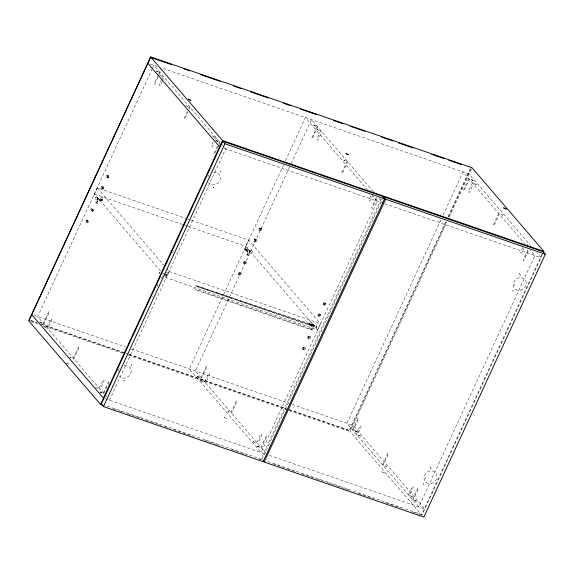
<?xml version="1.0" encoding="UTF-8"?>
<svg xmlns="http://www.w3.org/2000/svg" width="574" height="574" viewBox="0 0 574 574"><rect width="100%" height="100%" fill="white"/><g stroke="black" fill="none" stroke-linecap="round" stroke-linejoin="round"><path stroke-width="0.43" stroke-dasharray="2.87 2.15" d="M173.262 251.06L173.118 251.713M98.326 199.042L97.774 198.116L95.829 202.278L97.386 203.426L98.118 201.861A1.966 1.729 -39.6 0 1 100.615 200.713L102.473 201.352L102.875 200.484L102.165 199.63L97.774 198.116M314.1 326.032L313.555 325.106L309.164 323.593L308.762 324.461L309.472 325.315L309.874 324.454L309.164 323.593M245.442 249.288C244.775 247.085 247.99 246.662 248.025 248.355C247.667 252.431 243.799 247.494 247.215 250.092M311.216 324.827L312.27 322.818L310.843 321.971L309.687 324.08L314.265 325.967L312.321 330.129L194.5 289.475M100.629 199.278C101.727 201.668 104.626 198.181 102.43 197.449C100.357 196.947 100.457 199.917 102.387 200.139M165.771 274.688L166.596 274.795L165.642 274.15M157.771 284.804L157.046 286.161M168.067 262.526L167.845 263.179M255.208 240.37C255.243 234.823 251.893 244.962 255.251 240.42M152.533 296.277L152.074 297.131M152.318 68.521L37.669 316.626L104.274 394.144M152.691 67.703L153.818 65.264L221.593 144.139M160.483 270.978L94.466 194.141L97.358 187.877L186.923 218.766M43.394 323.284L48.862 311.445L49.4 312.077L43.933 323.908M158.08 75.079L154.069 83.761L154.607 84.385L157.886 77.282M158.446 74.29L159.536 71.922M159.35 74.125L160.074 72.546M47.018 327.503L51.036 318.8L51.997 319.912L47.972 328.615M161.696 79.305L159.142 84.844L160.096 85.957L161.925 82.003M162.062 78.509L163.16 76.141M162.291 81.207L164.121 77.253M73.336 358.133L78.803 346.294L79.341 346.918L73.874 358.757M187.289 111.507L184.01 118.603L184.548 119.234L187.834 112.131M188.753 108.35L189.477 106.771M189.291 108.974L190.016 107.395M99.237 388.275L103.255 379.572L104.217 380.684L100.192 389.387M213.184 141.656L211.361 145.617L212.315 146.729L214.145 142.775M214.647 138.492L215.379 136.913M215.609 139.611L216.341 138.025M103.277 392.982L108.744 381.143L109.282 381.767M217.237 146.348L213.951 153.452L214.489 154.083L218.5 145.401M218.694 143.191L219.426 141.613M103.815 393.606L108.924 382.557M218.866 144.612L219.964 142.244M191.149 220.222L248.607 240.04L320.464 323.679L317.573 329.942L166.331 277.773L169.222 271.509L166.883 268.79M317.573 329.942L245.708 246.311L248.607 240.04M283.599 164.731L189.255 368.91L261.12 452.542L377.261 201.18L372.591 195.741M285.479 160.663L305.397 117.548L367.331 189.621M289.676 166.826L195.332 371.005L265.439 452.599M291.176 163.568L311.474 119.643L373.997 192.405M201.051 377.663L206.518 365.825L207.056 366.449L201.589 378.288M317.192 126.302L311.725 138.133L312.263 138.764L317.731 126.926M204.674 381.875L208.692 373.172L209.654 374.291L205.628 382.994M320.816 130.513L316.798 139.217L317.752 140.336L321.777 131.633M230.992 412.512L236.459 400.674L236.997 401.298L231.53 413.136M347.141 161.15L341.666 172.982L342.204 173.613L347.679 161.775M256.894 442.654L260.912 433.951L261.873 435.063L257.848 443.767M370.847 196.035L369.017 199.996L369.972 201.108L372.533 195.569M260.933 447.354L266.408 435.523L266.946 436.147L261.471 447.985M376.35 197.571L371.608 207.831L372.153 208.455L377.254 197.413M381.323 198.755L260.991 459.164L104.69 405.251M262.009 459.509L382.334 199.099M440.882 219.921L346.911 423.289L418.776 506.921L534.918 255.559L530.247 250.121M443.135 215.042L463.053 171.927L524.406 243.319M446.249 221.858L349.738 430.722L349.379 430.306L445.89 221.442M448.143 216.563L470.3 168.613M448.502 216.979L471.032 168.218M542.444 254.526L421.955 515.287L350.09 431.648L446.959 222.016M449.212 217.137L472.029 167.759M352.63 429.948L358.097 418.109L358.635 418.733L353.168 430.572M468.779 178.579L463.304 190.417L463.842 191.049L469.317 179.21M356.253 434.159L360.271 425.456L361.233 426.575L357.215 435.279M472.402 182.797L468.377 191.501L469.338 192.62L473.356 183.917M382.571 464.789L388.046 452.958L388.584 453.582L383.109 465.421M498.72 213.428L493.253 225.266L493.791 225.891L499.258 214.059M408.473 494.931L412.498 486.228L413.452 487.348L409.434 496.051M522.792 247.53L520.596 252.273L521.558 253.392L523.746 248.642M412.512 499.638L417.987 487.8L418.525 488.431L413.058 500.27M527.929 249.855L523.194 260.115L523.732 260.74L528.833 249.69M542.014 254.182L421.689 514.591L266.228 460.965M95.09 198.504L95.42 197.808M97.724 199.408L98.054 198.719M97.386 203.426L96.676 202.565L97.408 201.008A1.966 1.729 -39.6 0 1 99.905 199.852L101.763 200.498L102.473 201.352M96.54 203.131L98.369 198.826M101.763 200.498L102.165 199.63M159.292 273.217L159.615 272.521M162.313 276.575L161.581 278.139L160.742 277.845M166.582 274.853L167.443 272.865L166.467 272.105M166.668 276.065L167.07 275.197L166.367 274.343L165.958 275.204L166.668 276.065L164.81 275.427M244.56 249.747L244.969 248.879C249.798 249.905 251.627 250.831 248.119 255.416L246.569 254.268L247.301 252.703A1.966 1.729 -39.6 0 0 246.418 250.386L244.56 249.747L245.27 250.608L247.129 251.247A1.966 1.729 -39.6 0 1 248.004 253.564L247.279 255.121M245.27 250.608L245.679 249.74L244.969 248.879M248.119 255.416L247.416 254.555L249.36 250.393M249.31 251.692L249.633 250.996M251.943 252.596L252.266 251.907M312.321 330.129L311.61 329.268L313.555 325.106L195.325 285.335L310.62 325.099A1.966 1.729 -39.6 0 1 311.495 327.417L310.764 328.981L311.474 329.835L312.206 328.278A1.966 1.729 -39.6 0 0 311.323 325.96L196.035 286.196L314.265 325.967L310.29 324.497M313.504 326.405L313.827 325.709M316.138 327.309L316.461 326.62M172.666 252.567L172.207 252.89M369.068 190.116L369.663 190.138M66.441 363.069L68.923 364.181L67.445 363.88M159.307 74.921L162.012 76.328L159.988 75.711M215.924 140.472L216.384 140.565M39.491 321.914L41.873 323.069L41.041 323.04M95.384 387.063L98.082 388.469L96.059 387.852M160.046 272.047L159.149 272.901L159.436 273.898M315.707 327.783L316.539 327.123L316.317 325.939A0.983 0.409 -71 0 0 315.478 327.115A0.983 0.409 -71 0 0 316.087 327.496A0.983 0.409 -71 0 0 316.317 325.939M314.157 125.254L313.634 125.182L315.219 125.95L313.196 124.967L315.657 126.165L314.33 125.197M215.946 140.307L217.446 141.269L215.989 140.709M527.657 244.617L526.788 244.711M40.166 322.179L41.414 322.932L40.101 322.48M43.646 326.348L45.884 327.603L44.571 327.431M313.555 325.106L309.723 323.915L311.424 324.748M150.022 63.958L157.046 66.376M162.966 68.421L469.13 174.022L530.476 245.414M224.678 148.551L383.683 203.397M384.53 203.691L540.995 257.654L536.905 252.897M106.979 175.328L108.493 175.852M260.079 228.136L261.593 228.66M106.355 177.187L107.876 177.71M259.455 229.995L260.976 230.518M101.828 186.464L103.349 186.988M254.928 239.272L256.449 239.796M101.203 188.329L102.724 188.853M254.304 241.13L255.825 241.661M187.77 219.06L190.303 219.935M94.466 194.141L184.024 225.037M184.871 225.324L187.404 226.199M188.25 226.493L245.708 246.311M102.143 197.513L102.818 197.743M246.971 247.459L247.645 247.695M98.247 198.152A0.983 0.409 -71 0 0 97.408 199.329A0.983 0.409 -71 0 0 98.018 199.709A0.983 0.409 -71 0 0 98.247 198.152C95.241 194.873 93.017 200.591 97.537 199.974M249.826 250.429A0.983 0.409 -71 0 1 249.597 251.986A0.983 0.409 -71 0 1 248.987 251.606A0.983 0.409 -71 0 1 249.826 250.429C254.339 249.819 252.122 255.523 249.116 252.251M101.168 199.587L101.842 199.824M245.995 249.539L246.669 249.776M98.484 198.97L102.875 200.484M245.679 249.74L250.063 251.254M95.829 202.278L96.676 202.565M246.569 254.268L247.416 254.555M244.632 261.55L246.153 262.074M91.531 208.749L93.053 209.273M90.914 210.608L92.428 211.132M244.007 263.416L245.529 263.94M86.387 219.892L87.901 220.416M239.487 272.693L241.001 273.217M324.274 302.842L325.788 303.366M85.763 221.751L87.284 222.274M238.863 274.559L240.384 275.082M323.65 304.708L325.171 305.232M319.122 313.985L320.644 314.509M318.505 315.844L320.019 316.367M169.222 271.509L320.464 323.679M166.51 272.284L167.012 272.456M311.165 322.172L311.84 322.409M162.707 273.081L164.903 273.834M310.197 324.253L310.871 324.489M164.15 274.185L167.07 275.197M309.874 324.454L314.265 325.967M193.797 288.622L311.61 329.268M308.826 336.264L310.347 336.787M308.209 338.129L309.723 338.653M303.682 347.406L305.203 347.93M303.058 349.272L304.579 349.796M34.131 315.406L125.476 346.911M131.396 348.956L288.708 403.213M292.094 404.383L352.988 425.384L424.853 509.016L269.228 455.34M31.032 320.5L36.958 322.545M41.192 324.009L125.01 352.917M125.857 353.211L128.397 354.086M129.243 354.373L285.881 408.401M289.267 409.571L349.379 430.306M30.544 320.629L36.471 322.674M40.704 324.131L123.675 352.752M128.755 354.502L287.933 409.406M288.779 409.692L349.738 430.722M31.24 321.677L38.006 324.009M43.925 326.046L122.578 353.182M128.497 355.22L288.349 410.353M289.196 410.647L350.09 431.648M105.15 398.751L267.19 454.637M113.25 408.81L115.79 409.685M119.17 410.848L124.242 412.598M127.629 413.768L142.854 419.02M146.234 420.182L161.459 425.434M164.838 426.604L169.918 428.355M173.298 429.517L192.749 436.233M204.595 440.315L219.813 445.567M231.659 449.65L246.877 454.902M258.723 458.985L261.256 459.86M273.102 463.943L284.094 467.738M287.481 468.901L296.78 472.108M301.859 473.859L313.698 477.948M317.078 479.111L323.844 481.442M327.23 482.612L350.908 490.777M358.52 493.403L373.746 498.655M385.584 502.738L400.81 507.99M412.649 512.073L421.955 515.287M212.344 135.866L214.253 137.014L212.932 136.842M100.608 392.609L101.756 392.767L100.407 391.877M311.373 324.662L314.143 325.817M156.666 70.824L158.015 71.707L156.537 71.406M216.556 140.515L217.89 141.477L215.838 140.773M40.718 322.918L40.087 322.61M100.443 392.006L101.304 392.63L100.364 392.386M471.541 179.999L473.313 180.537L470.852 179.346L472.876 180.329L471.29 179.562L471.563 179.87M156.917 71.047L157.563 71.571L156.422 71.226M416.365 500.944L414.593 500.406L417.054 501.597L415.024 500.664L416.616 501.382L416.344 501.073M70.222 357.43C72.848 358.693 69.504 356.21 70.042 357.329M67.129 363.722L66.634 363.399M378.668 197.836L383.339 203.275M222.174 144.82L223.932 146.858M224.513 147.54L225.682 148.903L109.534 400.265L107.202 397.545M97.358 187.877L163.382 264.707M163.992 275.054L166.331 277.773M104.863 394.819L106.613 396.864M311.352 325.623L312.062 326.484M247.157 250.91L247.868 251.771M157.405 284.769A0.983 0.409 -71 0 1 157.125 285.479M170.679 250.407A0.983 0.409 -71 0 1 170.808 250.235M162.234 274.932A1.966 1.729 -39.6 0 1 162.449 274.781M213.42 172.257A6.874 6.07 -40.7 0 1 219.842 180.588A6.874 6.07 -40.7 0 1 208.541 182.812M208.032 176.512A6.874 6.07 -40.7 0 1 208.958 175.005M124.142 365.48A6.874 6.07 -40.7 0 1 130.563 373.81A6.874 6.07 -40.7 0 1 119.263 376.035M118.222 371.385A6.874 6.07 -40.7 0 1 119.679 368.228M86.846 221.901C88.518 225.625 89.171 215.702 86.846 221.901M91.998 210.758C93.662 214.482 94.323 204.566 91.998 210.758M102.294 188.473C103.944 192.204 104.597 182.31 102.294 188.473M107.438 177.337C109.089 181.068 109.756 171.167 107.438 177.337M238.296 274.056C239.867 278.06 240.649 268.051 238.296 274.056M243.441 262.914C245.12 266.867 245.65 257.016 243.441 262.914M258.888 229.492C260.567 233.446 261.084 223.573 258.888 229.492M302.491 348.77C304.17 352.716 304.686 342.85 302.491 348.77M307.642 337.627C309.321 341.58 309.838 331.707 307.642 337.627M317.931 315.348C319.51 319.352 320.292 309.343 317.931 315.348M323.083 304.206C324.697 308.195 325.372 298.243 323.083 304.206M425.004 478.415L425.327 477.891L425.004 478.415M430.148 467.272L430.507 466.777L430.148 467.272M514.282 285.192L514.641 284.697L514.282 285.192M519.434 274.049L519.793 273.554L519.434 274.049M123.876 380.691C124.486 381.968 124.867 379.5 123.876 380.691M131.116 365.021C131.726 366.298 132.092 363.851 131.116 365.021M213.155 187.468C213.758 188.746 214.152 186.292 213.155 187.468M220.394 171.805C221.004 173.083 221.385 170.607 220.394 171.805M423.325 483.975C423.935 485.252 424.315 482.784 423.325 483.975M430.565 468.305C431.174 469.589 431.555 467.114 430.565 468.305M512.604 290.753C513.213 292.037 513.594 289.561 512.604 290.753M519.843 275.089C520.453 276.367 520.833 273.891 519.843 275.089M185.919 105.652L187.504 106.42L185.919 105.652M197.047 376.329L199.515 377.527L197.047 376.329M197.485 376.544L199.07 377.312L197.485 376.544M200.706 380.706L203.519 382.069L200.706 380.706M224.097 417.441L226.558 418.64L224.097 417.441M227.433 411.393L229.019 412.161L227.433 411.393M316.848 129.344L319.668 130.707L316.848 129.344M252.926 441.478L255.746 442.841L252.926 441.478M256.93 446.027L259.398 447.218L256.93 446.027M257.374 446.242L258.96 447.01L257.439 446.213M343.575 160.031L345.161 160.799L343.575 160.031M354.703 430.708L357.172 431.906L354.703 430.708M355.148 430.923L356.727 431.691L355.148 430.923M358.363 435.085L361.182 436.448L358.363 435.085M381.753 471.821L384.221 473.019L381.753 471.821M385.089 465.772L386.675 466.54L385.154 465.744M474.504 183.723L477.324 185.086L474.504 183.723M410.582 495.857L413.402 497.22L410.582 495.857M501.231 214.411L502.817 215.178L501.231 214.411M313.669 325.257L310.764 324.245L313.669 325.257M92.809 210.931A0.983 0.409 -71 0 0 93.139 209.331A0.983 0.409 -71 0 0 92.278 210.349A0.983 0.409 -71 0 0 92.809 210.931M87.657 222.073A0.983 0.409 -71 0 0 87.994 220.466A0.983 0.409 -71 0 0 87.133 221.492A0.983 0.409 -71 0 0 87.657 222.073M239.236 274.358A0.983 0.409 -71 0 0 239.573 272.75A0.983 0.409 -71 0 0 238.712 273.769A0.983 0.409 -71 0 0 239.236 274.358M303.438 349.064A0.983 0.409 -71 0 0 303.768 347.464A0.983 0.409 -71 0 0 302.907 348.483A0.983 0.409 -71 0 0 303.438 349.064M254.684 240.929A0.983 0.409 -71 0 0 255.014 239.329A0.983 0.409 -71 0 0 254.153 240.348A0.983 0.409 -71 0 0 254.684 240.929M244.388 263.215A0.983 0.409 -71 0 0 244.718 261.608A0.983 0.409 -71 0 0 243.857 262.627A0.983 0.409 -71 0 0 244.388 263.215M318.879 315.643A0.983 0.409 -71 0 0 319.209 314.043A0.983 0.409 -71 0 0 318.348 315.061A0.983 0.409 -71 0 0 318.879 315.643M259.828 229.794A0.983 0.409 -71 0 0 260.158 228.187A0.983 0.409 -71 0 0 259.297 229.205A0.983 0.409 -71 0 0 259.828 229.794M324.023 304.507A0.983 0.409 -71 0 0 324.36 302.9A0.983 0.409 -71 0 0 323.499 303.919A0.983 0.409 -71 0 0 324.023 304.507M308.582 337.928A0.983 0.409 -71 0 0 308.92 336.321A0.983 0.409 -71 0 0 308.059 337.34A0.983 0.409 -71 0 0 308.582 337.928M91.28 210.414A0.983 0.409 -71 0 0 91.625 208.807A0.983 0.409 -71 0 0 90.764 209.811A0.983 0.409 -71 0 0 91.28 210.414M310.096 338.459A0.983 0.409 -71 0 0 310.441 336.852A0.983 0.409 -71 0 0 309.58 337.856A0.983 0.409 -71 0 0 310.096 338.459M103.105 188.652A0.983 0.409 -71 0 0 103.435 187.045A0.983 0.409 -71 0 0 102.574 188.071A0.983 0.409 -71 0 0 103.105 188.652M101.576 188.136A0.983 0.409 -71 0 0 101.921 186.528A0.983 0.409 -71 0 0 101.06 187.533A0.983 0.409 -71 0 0 101.576 188.136M240.75 274.889A0.983 0.409 -71 0 0 241.094 273.281A0.983 0.409 -71 0 0 240.233 274.279A0.983 0.409 -71 0 0 240.75 274.889M320.392 316.174A0.983 0.409 -71 0 0 320.737 314.566A0.983 0.409 -71 0 0 319.876 315.571A0.983 0.409 -71 0 0 320.392 316.174M86.136 221.557A0.983 0.409 -71 0 0 86.473 219.95A0.983 0.409 -71 0 0 85.612 220.954A0.983 0.409 -71 0 0 86.136 221.557M108.249 177.51A0.983 0.409 -71 0 0 108.579 175.909A0.983 0.409 -71 0 0 107.718 176.928A0.983 0.409 -71 0 0 108.249 177.51M106.721 176.993A0.983 0.409 -71 0 0 107.065 175.386A0.983 0.409 -71 0 0 106.204 176.39A0.983 0.409 -71 0 0 106.721 176.993M261.342 230.325A0.983 0.409 -71 0 0 261.687 228.717A0.983 0.409 -71 0 0 260.826 229.722A0.983 0.409 -71 0 0 261.342 230.325M325.537 305.038A0.983 0.409 -71 0 0 325.881 303.431A0.983 0.409 -71 0 0 325.02 304.435A0.983 0.409 -71 0 0 325.537 305.038M256.191 241.46A0.983 0.409 -71 0 0 256.535 239.853A0.983 0.409 -71 0 0 255.674 240.858A0.983 0.409 -71 0 0 256.191 241.46M245.894 263.746A0.983 0.409 -71 0 0 246.239 262.139A0.983 0.409 -71 0 0 245.378 263.143A0.983 0.409 -71 0 0 245.894 263.746M304.945 349.602A0.983 0.409 -71 0 0 305.289 347.995A0.983 0.409 -71 0 0 304.428 348.992A0.983 0.409 -71 0 0 304.945 349.602M313.791 326.699A0.983 0.409 -71 0 0 314.021 325.142A0.983 0.409 -71 0 0 313.182 326.319A0.983 0.409 -71 0 0 313.791 326.699M431.031 483.566A6.874 6.07 -40.7 0 0 435.91 473.012A6.874 6.07 -40.7 0 0 424.609 475.229A6.874 6.07 -40.7 0 0 431.031 483.566M520.317 290.344A6.874 6.07 -40.7 0 0 525.188 279.789A6.874 6.07 -40.7 0 0 513.888 282.013A6.874 6.07 -40.7 0 0 520.317 290.344"/><path stroke-width="0.86" d="M543.169 252.955L543.894 251.39L472.029 167.759L150.639 56.905L28.7 320.801L100.565 404.433L103.098 405.309M107.073 151.687L29.339 319.919L29.697 320.335M107.819 150.065L150.632 57.414L171.798 64.711M100.565 404.433L222.497 140.537L150.639 56.905M222.762 141.233L101.311 404.082L103.463 406.593L263.15 461.668L384.602 198.819L382.449 196.308L222.762 141.233L224.922 143.744L384.602 198.819M103.463 406.593L224.922 143.744M264.162 462.02L385.62 199.171L383.461 196.66L543.148 251.735L545.3 254.246L423.849 517.095L264.162 462.02L263.086 460.764M183.651 68.801L189.578 70.846M200.584 74.642L220.057 81.357M233.604 86.035L241.224 88.661M250.537 91.876L268.316 98.003M283.556 103.263L291.176 105.889M300.489 109.103L316.575 114.649M333.508 120.49L342.829 123.704M350.449 126.33L364.842 131.295M381.775 137.136L392.781 140.931M398.708 142.976L413.101 147.941M431.727 154.37L444.427 158.747M448.66 160.211L461.36 164.587M222.497 140.537L543.894 251.39M385.62 199.171L545.3 254.246M150.632 57.414L150.991 57.831M147.74 63.169L219.605 146.8M31.599 314.53L103.456 398.162M188.372 99.173L190.841 100.364L188.372 99.173M346.029 153.552L348.497 154.743L346.029 153.552M503.692 207.924L506.153 209.123L503.692 207.924"/></g></svg>
